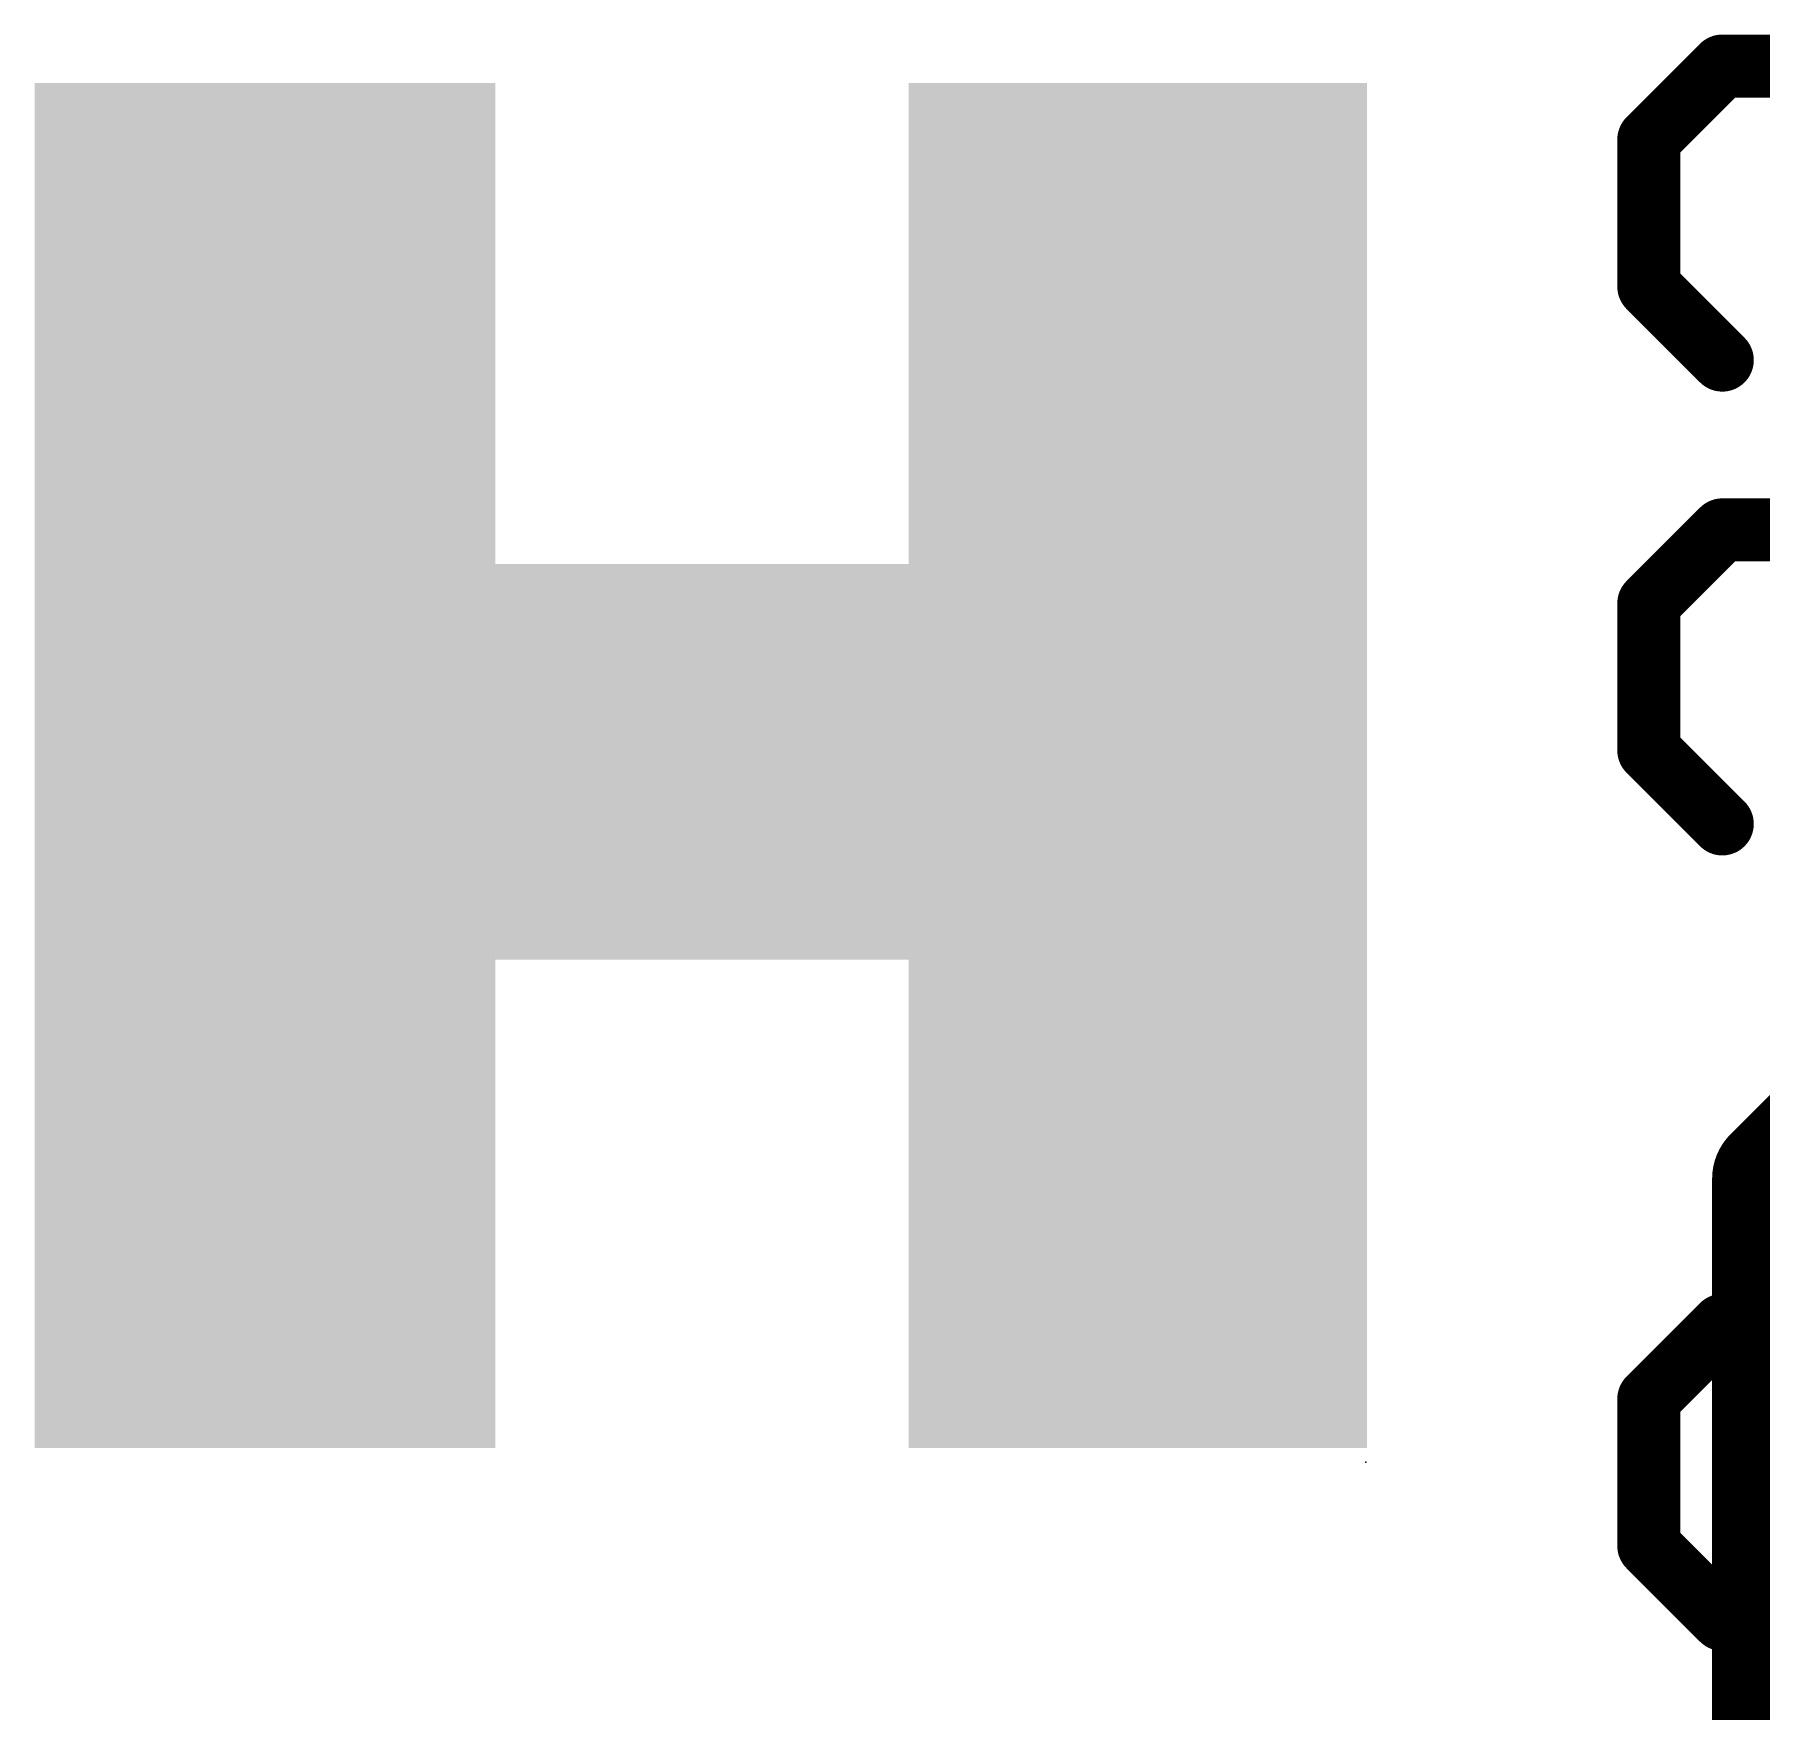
# Model space of a CAD drawing. Extents: x -8.2 to 30.2, y -5.3 to 52.8.
# Drawn here: x 18.905 to 22.388, y 38.613 to 41.995 of the extents above; entities that cross this region are included whole.
import ezdxf

# ---------------------------------------------------------------- set-up
doc = ezdxf.new("R2010")
doc.units = 0
for name, color, linetype in [('1', 12, 'CONTINUOUS'), ('21', 40, 'CONTINUOUS'), ('22', 6, 'CONTINUOUS'), ('24', 53, 'CONTINUOUS')]:
    doc.layers.add(name, color=color, linetype=linetype)

# ---------------------------------------------------------------- blocks, each defined once
blk = doc.blocks.new('RECT')
blk.add_solid([(-0.5, -0.5), (0.5, -0.5), (-0.5, 0.5), (0.5, 0.5)])

msp = doc.modelspace()

# ---------------------------------------------------------------- linework, layer by layer
at = {"layer": '1', "const_width": 0.254}
for points in [[(24.003, 41.275), (22.4155, 39.6875)], [(22.4155, 35.2425), (22.4155, 39.6875)]]:
    msp.add_lwpolyline(points, dxfattribs=at)
at = {"layer": '1', "const_width": 0.127}
for points in [[(22.479, 39.6875, 1), (22.352, 39.6875)], [(22.3706, 39.7324, 1), (22.4604, 39.6426)]]:
    msp.add_lwpolyline(points, format="xyb", dxfattribs=at)
at = {"layer": '21', "const_width": 0.127}
for points in [[(22.1607, 41.7834), (22.309, 41.9317)], [(22.309, 41.9317), (22.4573, 41.9317)], [(22.1607, 41.4868), (22.1607, 41.7834)], [(22.309, 41.3385), (22.1607, 41.4868)], [(22.309, 40.9962), (22.1607, 40.8479)], [(22.4573, 40.9962), (22.309, 40.9962)], [(22.1607, 40.8479), (22.1607, 40.5513)], [(22.1607, 40.5513), (22.309, 40.403)], [(22.309, 39.3917), (22.1607, 39.2434)], [(22.4573, 39.3917), (22.309, 39.3917)], [(22.1607, 39.2434), (22.1607, 38.9468)], [(22.1607, 38.9468), (22.309, 38.7985)]]:
    msp.add_lwpolyline(points, dxfattribs=at)
at = {"layer": '21', "const_width": 0.0635}
for points in [[(22.309, 41.9634, 1), (22.309, 41.8999)], [(22.3315, 41.9092, 1), (22.2866, 41.9541)], [(22.1925, 41.7834, 1), (22.129, 41.7834)], [(22.1383, 41.8058, 1), (22.1832, 41.7609)], [(22.1832, 41.5092, 1), (22.1383, 41.4643)], [(22.129, 41.4868, 1), (22.1925, 41.4868)], [(22.2866, 41.316, 1), (22.3315, 41.361)], [(22.309, 41.0279, 1), (22.309, 40.9644)], [(22.3315, 40.9737, 1), (22.2866, 41.0186)], [(22.1925, 40.8479, 1), (22.129, 40.8479)], [(22.1383, 40.8703, 1), (22.1832, 40.8254)], [(22.1832, 40.5737, 1), (22.1383, 40.5288)], [(22.129, 40.5513, 1), (22.1925, 40.5513)], [(22.2866, 40.3805, 1), (22.3315, 40.4254)], [(22.309, 39.4234, 1), (22.309, 39.3599)], [(22.3315, 39.3692, 1), (22.2866, 39.4141)], [(22.1925, 39.2434, 1), (22.129, 39.2434)], [(22.1383, 39.2658, 1), (22.1832, 39.2209)], [(22.1832, 38.9692, 1), (22.1383, 38.9243)], [(22.129, 38.9468, 1), (22.1925, 38.9468)], [(22.2866, 38.776, 1), (22.3315, 38.821)]]:
    msp.add_lwpolyline(points, format="xyb", dxfattribs=at)
at = {"layer": '24'}
msp.add_point((21.59, 39.116), dxfattribs=at)

# ---------------------------------------------------------------- block references
at = {"layer": '22', "yscale": 0.0051, "rotation": 180}
for p, xscale in [((19.37, 41.8948), 0.9296), ((19.37, 41.8897), 0.9296), ((19.37, 41.8846), 0.9296), ((19.37, 41.8795), 0.9296), ((19.37, 41.8744), 0.9296), ((19.37, 41.8694), 0.9296), ((19.37, 41.8643), 0.9296), ((21.1303, 41.8948), 0.9246), ((21.1303, 41.8897), 0.9246), ((21.1303, 41.8846), 0.9246), ((21.1303, 41.8795), 0.9246), ((21.1303, 41.8744), 0.9246), ((21.1303, 41.8694), 0.9246), ((21.1303, 41.8643), 0.9246), ((19.37, 41.8592), 0.9296), ((19.37, 41.8541), 0.9296), ((19.37, 41.849), 0.9296), ((19.37, 41.844), 0.9296), ((19.37, 41.8389), 0.9296), ((19.37, 41.8338), 0.9296), ((19.37, 41.8287), 0.9296), ((21.1303, 41.8592), 0.9246), ((21.1303, 41.8541), 0.9246), ((21.1303, 41.849), 0.9246), ((21.1303, 41.844), 0.9246), ((21.1303, 41.8389), 0.9246), ((21.1303, 41.8338), 0.9246), ((21.1303, 41.8287), 0.9246), ((19.37, 41.8236), 0.9296), ((19.37, 41.8186), 0.9296), ((19.37, 41.8135), 0.9296), ((19.37, 41.8084), 0.9296), ((19.37, 41.8033), 0.9296), ((19.37, 41.7982), 0.9296), ((19.37, 41.7932), 0.9296), ((21.1303, 41.8236), 0.9246), ((21.1303, 41.8186), 0.9246), ((21.1303, 41.8135), 0.9246), ((21.1303, 41.8084), 0.9246), ((21.1303, 41.8033), 0.9246), ((21.1303, 41.7982), 0.9246), ((21.1303, 41.7932), 0.9246), ((19.37, 41.7881), 0.9296), ((19.37, 41.783), 0.9296), ((19.37, 41.7779), 0.9296), ((19.37, 41.7728), 0.9296), ((19.37, 41.7678), 0.9296), ((19.37, 41.7627), 0.9296), ((19.37, 41.7576), 0.9296), ((21.1303, 41.7881), 0.9246), ((21.1303, 41.783), 0.9246), ((21.1303, 41.7779), 0.9246), ((21.1303, 41.7728), 0.9246), ((21.1303, 41.7678), 0.9246), ((21.1303, 41.7627), 0.9246), ((21.1303, 41.7576), 0.9246), ((19.37, 41.7525), 0.9296), ((19.37, 41.7474), 0.9296), ((19.37, 41.7424), 0.9296), ((19.37, 41.7373), 0.9296), ((19.37, 41.7322), 0.9296), ((19.37, 41.7271), 0.9296), ((19.37, 41.722), 0.9296), ((21.1303, 41.7525), 0.9246), ((21.1303, 41.7474), 0.9246), ((21.1303, 41.7424), 0.9246), ((21.1303, 41.7373), 0.9246), ((21.1303, 41.7322), 0.9246), ((21.1303, 41.7271), 0.9246), ((21.1303, 41.722), 0.9246), ((19.37, 41.717), 0.9296), ((19.37, 41.7119), 0.9296), ((19.37, 41.7068), 0.9296), ((19.37, 41.7017), 0.9296), ((19.37, 41.6966), 0.9296), ((19.37, 41.6916), 0.9296), ((21.1303, 41.717), 0.9246), ((21.1303, 41.7119), 0.9246), ((21.1303, 41.7068), 0.9246), ((21.1303, 41.7017), 0.9246), ((21.1303, 41.6966), 0.9246), ((21.1303, 41.6916), 0.9246), ((19.37, 41.6865), 0.9296), ((19.37, 41.6814), 0.9296), ((19.37, 41.6763), 0.9296), ((19.37, 41.6712), 0.9296), ((19.37, 41.6662), 0.9296), ((19.37, 41.6611), 0.9296), ((19.37, 41.656), 0.9296), ((21.1303, 41.6865), 0.9246), ((21.1303, 41.6814), 0.9246), ((21.1303, 41.6763), 0.9246), ((21.1303, 41.6712), 0.9246), ((21.1303, 41.6662), 0.9246), ((21.1303, 41.6611), 0.9246), ((21.1303, 41.656), 0.9246), ((19.37, 41.6509), 0.9296), ((19.37, 41.6458), 0.9296), ((19.37, 41.6408), 0.9296), ((19.37, 41.6357), 0.9296), ((19.37, 41.6306), 0.9296), ((19.37, 41.6255), 0.9296), ((19.37, 41.6204), 0.9296), ((21.1303, 41.6509), 0.9246), ((21.1303, 41.6458), 0.9246), ((21.1303, 41.6408), 0.9246), ((21.1303, 41.6357), 0.9246), ((21.1303, 41.6306), 0.9246), ((21.1303, 41.6255), 0.9246), ((21.1303, 41.6204), 0.9246), ((19.37, 41.6154), 0.9296), ((19.37, 41.6103), 0.9296), ((19.37, 41.6052), 0.9296), ((19.37, 41.6001), 0.9296), ((19.37, 41.595), 0.9296), ((19.37, 41.59), 0.9296), ((19.37, 41.5849), 0.9296), ((21.1303, 41.6154), 0.9246), ((21.1303, 41.6103), 0.9246), ((21.1303, 41.6052), 0.9246), ((21.1303, 41.6001), 0.9246), ((21.1303, 41.595), 0.9246), ((21.1303, 41.59), 0.9246), ((21.1303, 41.5849), 0.9246), ((19.37, 41.5798), 0.9296), ((19.37, 41.5747), 0.9296), ((19.37, 41.5696), 0.9296), ((19.37, 41.5646), 0.9296), ((19.37, 41.5595), 0.9296), ((19.37, 41.5544), 0.9296), ((19.37, 41.5493), 0.9296), ((21.1303, 41.5798), 0.9246), ((21.1303, 41.5747), 0.9246), ((21.1303, 41.5696), 0.9246), ((21.1303, 41.5646), 0.9246), ((21.1303, 41.5595), 0.9246), ((21.1303, 41.5544), 0.9246), ((21.1303, 41.5493), 0.9246), ((19.37, 41.5442), 0.9296), ((19.37, 41.5392), 0.9296), ((19.37, 41.5341), 0.9296), ((19.37, 41.529), 0.9296), ((19.37, 41.5239), 0.9296), ((19.37, 41.5188), 0.9296), ((19.37, 41.5138), 0.9296), ((21.1303, 41.5442), 0.9246), ((21.1303, 41.5392), 0.9246), ((21.1303, 41.5341), 0.9246), ((21.1303, 41.529), 0.9246), ((21.1303, 41.5239), 0.9246), ((21.1303, 41.5188), 0.9246), ((21.1303, 41.5138), 0.9246), ((19.37, 41.5087), 0.9296), ((19.37, 41.5036), 0.9296), ((19.37, 41.4985), 0.9296), ((19.37, 41.4934), 0.9296), ((19.37, 41.4884), 0.9296), ((19.37, 41.4833), 0.9296), ((19.37, 41.4782), 0.9296), ((21.1303, 41.5087), 0.9246), ((21.1303, 41.5036), 0.9246), ((21.1303, 41.4985), 0.9246), ((21.1303, 41.4934), 0.9246), ((21.1303, 41.4884), 0.9246), ((21.1303, 41.4833), 0.9246), ((21.1303, 41.4782), 0.9246), ((19.37, 41.4731), 0.9296), ((19.37, 41.468), 0.9296), ((19.37, 41.463), 0.9296), ((19.37, 41.4579), 0.9296), ((19.37, 41.4528), 0.9296), ((19.37, 41.4477), 0.9296), ((21.1303, 41.4731), 0.9246), ((21.1303, 41.468), 0.9246), ((21.1303, 41.463), 0.9246), ((21.1303, 41.4579), 0.9246), ((21.1303, 41.4528), 0.9246), ((21.1303, 41.4477), 0.9246), ((19.37, 41.4426), 0.9296), ((19.37, 41.4376), 0.9296), ((19.37, 41.4325), 0.9296), ((19.37, 41.4274), 0.9296), ((19.37, 41.4223), 0.9296), ((19.37, 41.4172), 0.9296), ((19.37, 41.4122), 0.9296), ((21.1303, 41.4426), 0.9246), ((21.1303, 41.4376), 0.9246), ((21.1303, 41.4325), 0.9246), ((21.1303, 41.4274), 0.9246), ((21.1303, 41.4223), 0.9246), ((21.1303, 41.4172), 0.9246), ((21.1303, 41.4122), 0.9246), ((19.37, 41.4071), 0.9296), ((19.37, 41.402), 0.9296), ((19.37, 41.3969), 0.9296), ((19.37, 41.3918), 0.9296), ((19.37, 41.3868), 0.9296), ((19.37, 41.3817), 0.9296), ((19.37, 41.3766), 0.9296), ((21.1303, 41.4071), 0.9246), ((21.1303, 41.402), 0.9246), ((21.1303, 41.3969), 0.9246), ((21.1303, 41.3918), 0.9246), ((21.1303, 41.3868), 0.9246), ((21.1303, 41.3817), 0.9246), ((21.1303, 41.3766), 0.9246), ((19.37, 41.3715), 0.9296), ((19.37, 41.3664), 0.9296), ((19.37, 41.3614), 0.9296), ((19.37, 41.3563), 0.9296), ((19.37, 41.3512), 0.9296), ((19.37, 41.3461), 0.9296), ((19.37, 41.341), 0.9296), ((21.1303, 41.3715), 0.9246), ((21.1303, 41.3664), 0.9246), ((21.1303, 41.3614), 0.9246), ((21.1303, 41.3563), 0.9246), ((21.1303, 41.3512), 0.9246), ((21.1303, 41.3461), 0.9246), ((21.1303, 41.341), 0.9246), ((19.37, 41.336), 0.9296), ((19.37, 41.3309), 0.9296), ((19.37, 41.3258), 0.9296), ((19.37, 41.3207), 0.9296), ((19.37, 41.3156), 0.9296), ((19.37, 41.3106), 0.9296), ((19.37, 41.3055), 0.9296), ((21.1303, 41.336), 0.9246), ((21.1303, 41.3309), 0.9246), ((21.1303, 41.3258), 0.9246), ((21.1303, 41.3207), 0.9246), ((21.1303, 41.3156), 0.9246), ((21.1303, 41.3106), 0.9246), ((21.1303, 41.3055), 0.9246), ((19.37, 41.3004), 0.9296), ((19.37, 41.2953), 0.9296), ((19.37, 41.2902), 0.9296), ((19.37, 41.2852), 0.9296), ((19.37, 41.2801), 0.9296), ((19.37, 41.275), 0.9296), ((19.37, 41.2699), 0.9296), ((21.1303, 41.3004), 0.9246), ((21.1303, 41.2953), 0.9246), ((21.1303, 41.2902), 0.9246), ((21.1303, 41.2852), 0.9246), ((21.1303, 41.2801), 0.9246), ((21.1303, 41.275), 0.9246), ((21.1303, 41.2699), 0.9246), ((19.37, 41.2648), 0.9296), ((19.37, 41.2598), 0.9296), ((19.37, 41.2547), 0.9296), ((19.37, 41.2496), 0.9296), ((19.37, 41.2445), 0.9296), ((19.37, 41.2394), 0.9296), ((19.37, 41.2344), 0.9296), ((21.1303, 41.2648), 0.9246), ((21.1303, 41.2598), 0.9246), ((21.1303, 41.2547), 0.9246), ((21.1303, 41.2496), 0.9246), ((21.1303, 41.2445), 0.9246), ((21.1303, 41.2394), 0.9246), ((21.1303, 41.2344), 0.9246), ((19.37, 41.2293), 0.9296), ((19.37, 41.2242), 0.9296), ((19.37, 41.2191), 0.9296), ((19.37, 41.214), 0.9296), ((19.37, 41.209), 0.9296), ((19.37, 41.2039), 0.9296), ((21.1303, 41.2293), 0.9246), ((21.1303, 41.2242), 0.9246), ((21.1303, 41.2191), 0.9246), ((21.1303, 41.214), 0.9246), ((21.1303, 41.209), 0.9246), ((21.1303, 41.2039), 0.9246), ((19.37, 41.1988), 0.9296), ((19.37, 41.1937), 0.9296), ((19.37, 41.1886), 0.9296), ((19.37, 41.1836), 0.9296), ((19.37, 41.1785), 0.9296), ((19.37, 41.1734), 0.9296), ((19.37, 41.1683), 0.9296), ((21.1303, 41.1988), 0.9246), ((21.1303, 41.1937), 0.9246), ((21.1303, 41.1886), 0.9246), ((21.1303, 41.1836), 0.9246), ((21.1303, 41.1785), 0.9246), ((21.1303, 41.1734), 0.9246), ((21.1303, 41.1683), 0.9246), ((19.37, 41.1632), 0.9296), ((19.37, 41.1582), 0.9296), ((19.37, 41.1531), 0.9296), ((19.37, 41.148), 0.9296), ((19.37, 41.1429), 0.9296), ((19.37, 41.1378), 0.9296), ((19.37, 41.1328), 0.9296), ((21.1303, 41.1632), 0.9246), ((21.1303, 41.1582), 0.9246), ((21.1303, 41.1531), 0.9246), ((21.1303, 41.148), 0.9246), ((21.1303, 41.1429), 0.9246), ((21.1303, 41.1378), 0.9246), ((21.1303, 41.1328), 0.9246), ((19.37, 41.1277), 0.9296), ((19.37, 41.1226), 0.9296), ((19.37, 41.1175), 0.9296), ((19.37, 41.1124), 0.9296), ((19.37, 41.1074), 0.9296), ((19.37, 41.1023), 0.9296), ((19.37, 41.0972), 0.9296), ((21.1303, 41.1277), 0.9246), ((21.1303, 41.1226), 0.9246), ((21.1303, 41.1175), 0.9246), ((21.1303, 41.1124), 0.9246), ((21.1303, 41.1074), 0.9246), ((21.1303, 41.1023), 0.9246), ((21.1303, 41.0972), 0.9246), ((19.37, 41.0921), 0.9296), ((19.37, 41.087), 0.9296), ((19.37, 41.082), 0.9296), ((19.37, 41.0769), 0.9296), ((19.37, 41.0718), 0.9296), ((19.37, 41.0667), 0.9296), ((19.37, 41.0616), 0.9296), ((21.1303, 41.0921), 0.9246), ((21.1303, 41.087), 0.9246), ((21.1303, 41.082), 0.9246), ((21.1303, 41.0769), 0.9246), ((21.1303, 41.0718), 0.9246), ((21.1303, 41.0667), 0.9246), ((21.1303, 41.0616), 0.9246), ((19.37, 41.0566), 0.9296), ((19.37, 41.0515), 0.9296), ((19.37, 41.0464), 0.9296), ((19.37, 41.0413), 0.9296), ((19.37, 41.0362), 0.9296), ((19.37, 41.0312), 0.9296), ((19.37, 41.0261), 0.9296), ((21.1303, 41.0566), 0.9246), ((21.1303, 41.0515), 0.9246), ((21.1303, 41.0464), 0.9246), ((21.1303, 41.0413), 0.9246), ((21.1303, 41.0362), 0.9246), ((21.1303, 41.0312), 0.9246), ((21.1303, 41.0261), 0.9246), ((19.37, 41.021), 0.9296), ((19.37, 41.0159), 0.9296), ((19.37, 41.0108), 0.9296), ((19.37, 41.0058), 0.9296), ((19.37, 41.0007), 0.9296), ((19.37, 40.9956), 0.9296), ((19.37, 40.9905), 0.9296), ((21.1303, 41.021), 0.9246), ((21.1303, 41.0159), 0.9246), ((21.1303, 41.0108), 0.9246), ((21.1303, 41.0058), 0.9246), ((21.1303, 41.0007), 0.9246), ((21.1303, 40.9956), 0.9246), ((21.1303, 40.9905), 0.9246), ((19.37, 40.9854), 0.9296), ((19.37, 40.9804), 0.9296), ((19.37, 40.9753), 0.9296), ((19.37, 40.9702), 0.9296), ((19.37, 40.9651), 0.9296), ((19.37, 40.96), 0.9296), ((21.1303, 40.9854), 0.9246), ((21.1303, 40.9804), 0.9246), ((21.1303, 40.9753), 0.9246), ((21.1303, 40.9702), 0.9246), ((21.1303, 40.9651), 0.9246), ((21.1303, 40.96), 0.9246), ((19.37, 40.955), 0.9296), ((19.37, 40.9499), 0.9296), ((19.37, 40.9448), 0.9296), ((19.37, 40.9397), 0.9296), ((19.37, 40.9346), 0.9296), ((19.37, 40.9296), 0.9296), ((20.2489, 40.9245), 2.6873), ((21.1303, 40.955), 0.9246), ((21.1303, 40.9499), 0.9246), ((21.1303, 40.9448), 0.9246), ((21.1303, 40.9397), 0.9246), ((21.1303, 40.9346), 0.9246), ((21.1303, 40.9296), 0.9246), ((20.2489, 40.9194), 2.6873), ((20.2489, 40.9143), 2.6873), ((20.2489, 40.9092), 2.6873), ((20.2489, 40.9042), 2.6873), ((20.2489, 40.8991), 2.6873), ((20.2489, 40.894), 2.6873), ((20.2489, 40.8889), 2.6873), ((20.2489, 40.8838), 2.6873), ((20.2489, 40.8788), 2.6873), ((20.2489, 40.8737), 2.6873), ((20.2489, 40.8686), 2.6873), ((20.2489, 40.8635), 2.6873), ((20.2489, 40.8584), 2.6873), ((20.2489, 40.8534), 2.6873), ((20.2489, 40.8483), 2.6873), ((20.2489, 40.8432), 2.6873), ((20.2489, 40.8381), 2.6873), ((20.2489, 40.833), 2.6873), ((20.2489, 40.828), 2.6873), ((20.2489, 40.8229), 2.6873), ((20.2489, 40.8178), 2.6873), ((20.2489, 40.8127), 2.6873), ((20.2489, 40.8076), 2.6873), ((20.2489, 40.8026), 2.6873), ((20.2489, 40.7975), 2.6873), ((20.2489, 40.7924), 2.6873), ((20.2489, 40.7873), 2.6873), ((20.2489, 40.7822), 2.6873), ((20.2489, 40.7772), 2.6873), ((20.2489, 40.7721), 2.6873), ((20.2489, 40.767), 2.6873), ((20.2489, 40.7619), 2.6873), ((20.2489, 40.7568), 2.6873), ((20.2489, 40.7518), 2.6873), ((20.2489, 40.7467), 2.6873), ((20.2489, 40.7416), 2.6873), ((20.2489, 40.7365), 2.6873), ((20.2489, 40.7314), 2.6873), ((20.2489, 40.7264), 2.6873), ((20.2489, 40.7213), 2.6873), ((20.2489, 40.7162), 2.6873), ((20.2489, 40.7111), 2.6873), ((20.2489, 40.706), 2.6873), ((20.2489, 40.701), 2.6873), ((20.2489, 40.6959), 2.6873), ((20.2489, 40.6908), 2.6873), ((20.2489, 40.6857), 2.6873), ((20.2489, 40.6806), 2.6873), ((20.2489, 40.6756), 2.6873), ((20.2489, 40.6705), 2.6873), ((20.2489, 40.6654), 2.6873), ((20.2489, 40.6603), 2.6873), ((20.2489, 40.6552), 2.6873), ((20.2489, 40.6502), 2.6873), ((20.2489, 40.6451), 2.6873), ((20.2489, 40.64), 2.6873), ((20.2489, 40.6349), 2.6873), ((20.2489, 40.6298), 2.6873), ((20.2489, 40.6248), 2.6873), ((20.2489, 40.6197), 2.6873), ((20.2489, 40.6146), 2.6873), ((20.2489, 40.6095), 2.6873), ((20.2489, 40.6044), 2.6873), ((20.2489, 40.5994), 2.6873), ((20.2489, 40.5943), 2.6873), ((20.2489, 40.5892), 2.6873), ((20.2489, 40.5841), 2.6873), ((20.2489, 40.579), 2.6873), ((20.2489, 40.574), 2.6873), ((20.2489, 40.5689), 2.6873), ((20.2489, 40.5638), 2.6873), ((20.2489, 40.5587), 2.6873), ((20.2489, 40.5536), 2.6873), ((20.2489, 40.5486), 2.6873), ((20.2489, 40.5435), 2.6873), ((20.2489, 40.5384), 2.6873), ((20.2489, 40.5333), 2.6873), ((20.2489, 40.5282), 2.6873), ((20.2489, 40.5232), 2.6873), ((20.2489, 40.5181), 2.6873), ((20.2489, 40.513), 2.6873), ((20.2489, 40.5079), 2.6873), ((20.2489, 40.5028), 2.6873), ((20.2489, 40.4978), 2.6873), ((20.2489, 40.4927), 2.6873), ((20.2489, 40.4876), 2.6873), ((20.2489, 40.4825), 2.6873), ((20.2489, 40.4774), 2.6873), ((20.2489, 40.4724), 2.6873), ((20.2489, 40.4673), 2.6873), ((20.2489, 40.4622), 2.6873), ((20.2489, 40.4571), 2.6873), ((20.2489, 40.452), 2.6873), ((20.2489, 40.447), 2.6873), ((20.2489, 40.4419), 2.6873), ((20.2489, 40.4368), 2.6873), ((20.2489, 40.4317), 2.6873), ((20.2489, 40.4266), 2.6873), ((20.2489, 40.4216), 2.6873), ((20.2489, 40.4165), 2.6873), ((20.2489, 40.4114), 2.6873), ((20.2489, 40.4063), 2.6873), ((20.2489, 40.4012), 2.6873), ((20.2489, 40.3962), 2.6873), ((20.2489, 40.3911), 2.6873), ((20.2489, 40.386), 2.6873), ((20.2489, 40.3809), 2.6873), ((20.2489, 40.3758), 2.6873), ((20.2489, 40.3708), 2.6873), ((20.2489, 40.3657), 2.6873), ((20.2489, 40.3606), 2.6873), ((20.2489, 40.3555), 2.6873), ((20.2489, 40.3504), 2.6873), ((20.2489, 40.3454), 2.6873), ((20.2489, 40.3403), 2.6873), ((20.2489, 40.3352), 2.6873), ((20.2489, 40.3301), 2.6873), ((20.2489, 40.325), 2.6873), ((20.2489, 40.32), 2.6873), ((20.2489, 40.3149), 2.6873), ((20.2489, 40.3098), 2.6873), ((20.2489, 40.3047), 2.6873), ((20.2489, 40.2996), 2.6873), ((20.2489, 40.2946), 2.6873), ((20.2489, 40.2895), 2.6873), ((20.2489, 40.2844), 2.6873), ((20.2489, 40.2793), 2.6873), ((20.2489, 40.2742), 2.6873), ((20.2489, 40.2692), 2.6873), ((20.2489, 40.2641), 2.6873), ((20.2489, 40.259), 2.6873), ((20.2489, 40.2539), 2.6873), ((20.2489, 40.2488), 2.6873), ((20.2489, 40.2438), 2.6873), ((20.2489, 40.2387), 2.6873), ((20.2489, 40.2336), 2.6873), ((20.2489, 40.2285), 2.6873), ((20.2489, 40.2234), 2.6873), ((20.2489, 40.2184), 2.6873), ((20.2489, 40.2133), 2.6873), ((20.2489, 40.2082), 2.6873), ((20.2489, 40.2031), 2.6873), ((20.2489, 40.198), 2.6873), ((20.2489, 40.193), 2.6873), ((20.2489, 40.1879), 2.6873), ((20.2489, 40.1828), 2.6873), ((20.2489, 40.1777), 2.6873), ((20.2489, 40.1726), 2.6873), ((20.2489, 40.1676), 2.6873), ((20.2489, 40.1625), 2.6873), ((20.2489, 40.1574), 2.6873), ((20.2489, 40.1523), 2.6873), ((20.2489, 40.1472), 2.6873), ((20.2489, 40.1422), 2.6873), ((20.2489, 40.1371), 2.6873), ((20.2489, 40.132), 2.6873), ((19.37, 40.1269), 0.9296), ((19.37, 40.1218), 0.9296), ((21.1303, 40.1269), 0.9246), ((21.1303, 40.1218), 0.9246), ((19.37, 40.1168), 0.9296), ((19.37, 40.1117), 0.9296), ((19.37, 40.1066), 0.9296), ((19.37, 40.1015), 0.9296), ((19.37, 40.0964), 0.9296), ((19.37, 40.0914), 0.9296), ((19.37, 40.0863), 0.9296), ((21.1303, 40.1168), 0.9246), ((21.1303, 40.1117), 0.9246), ((21.1303, 40.1066), 0.9246), ((21.1303, 40.1015), 0.9246), ((21.1303, 40.0964), 0.9246), ((21.1303, 40.0914), 0.9246), ((21.1303, 40.0863), 0.9246), ((19.37, 40.0812), 0.9296), ((19.37, 40.0761), 0.9296), ((19.37, 40.071), 0.9296), ((19.37, 40.066), 0.9296), ((19.37, 40.0609), 0.9296), ((19.37, 40.0558), 0.9296), ((19.37, 40.0507), 0.9296), ((21.1303, 40.0812), 0.9246), ((21.1303, 40.0761), 0.9246), ((21.1303, 40.071), 0.9246), ((21.1303, 40.066), 0.9246), ((21.1303, 40.0609), 0.9246), ((21.1303, 40.0558), 0.9246), ((21.1303, 40.0507), 0.9246), ((19.37, 40.0456), 0.9296), ((19.37, 40.0406), 0.9296), ((19.37, 40.0355), 0.9296), ((19.37, 40.0304), 0.9296), ((19.37, 40.0253), 0.9296), ((19.37, 40.0202), 0.9296), ((19.37, 40.0152), 0.9296), ((21.1303, 40.0456), 0.9246), ((21.1303, 40.0406), 0.9246), ((21.1303, 40.0355), 0.9246), ((21.1303, 40.0304), 0.9246), ((21.1303, 40.0253), 0.9246), ((21.1303, 40.0202), 0.9246), ((21.1303, 40.0152), 0.9246), ((19.37, 40.0101), 0.9296), ((19.37, 40.005), 0.9296), ((19.37, 39.9999), 0.9296), ((19.37, 39.9948), 0.9296), ((19.37, 39.9898), 0.9296), ((19.37, 39.9847), 0.9296), ((21.1303, 40.0101), 0.9246), ((21.1303, 40.005), 0.9246), ((21.1303, 39.9999), 0.9246), ((21.1303, 39.9948), 0.9246), ((21.1303, 39.9898), 0.9246), ((21.1303, 39.9847), 0.9246), ((19.37, 39.9796), 0.9296), ((19.37, 39.9745), 0.9296), ((19.37, 39.9694), 0.9296), ((19.37, 39.9644), 0.9296), ((19.37, 39.9593), 0.9296), ((19.37, 39.9542), 0.9296), ((19.37, 39.9491), 0.9296), ((21.1303, 39.9796), 0.9246), ((21.1303, 39.9745), 0.9246), ((21.1303, 39.9694), 0.9246), ((21.1303, 39.9644), 0.9246), ((21.1303, 39.9593), 0.9246), ((21.1303, 39.9542), 0.9246), ((21.1303, 39.9491), 0.9246), ((19.37, 39.944), 0.9296), ((19.37, 39.939), 0.9296), ((19.37, 39.9339), 0.9296), ((19.37, 39.9288), 0.9296), ((19.37, 39.9237), 0.9296), ((19.37, 39.9186), 0.9296), ((19.37, 39.9136), 0.9296), ((21.1303, 39.944), 0.9246), ((21.1303, 39.939), 0.9246), ((21.1303, 39.9339), 0.9246), ((21.1303, 39.9288), 0.9246), ((21.1303, 39.9237), 0.9246), ((21.1303, 39.9186), 0.9246), ((21.1303, 39.9136), 0.9246), ((19.37, 39.9085), 0.9296), ((19.37, 39.9034), 0.9296), ((19.37, 39.8983), 0.9296), ((19.37, 39.8932), 0.9296), ((19.37, 39.8882), 0.9296), ((19.37, 39.8831), 0.9296), ((19.37, 39.878), 0.9296), ((21.1303, 39.9085), 0.9246), ((21.1303, 39.9034), 0.9246), ((21.1303, 39.8983), 0.9246), ((21.1303, 39.8932), 0.9246), ((21.1303, 39.8882), 0.9246), ((21.1303, 39.8831), 0.9246), ((21.1303, 39.878), 0.9246), ((19.37, 39.8729), 0.9296), ((19.37, 39.8678), 0.9296), ((19.37, 39.8628), 0.9296), ((19.37, 39.8577), 0.9296), ((19.37, 39.8526), 0.9296), ((19.37, 39.8475), 0.9296), ((19.37, 39.8424), 0.9296), ((21.1303, 39.8729), 0.9246), ((21.1303, 39.8678), 0.9246), ((21.1303, 39.8628), 0.9246), ((21.1303, 39.8577), 0.9246), ((21.1303, 39.8526), 0.9246), ((21.1303, 39.8475), 0.9246), ((21.1303, 39.8424), 0.9246), ((19.37, 39.8374), 0.9296), ((19.37, 39.8323), 0.9296), ((19.37, 39.8272), 0.9296), ((19.37, 39.8221), 0.9296), ((19.37, 39.817), 0.9296), ((19.37, 39.812), 0.9296), ((19.37, 39.8069), 0.9296), ((21.1303, 39.8374), 0.9246), ((21.1303, 39.8323), 0.9246), ((21.1303, 39.8272), 0.9246), ((21.1303, 39.8221), 0.9246), ((21.1303, 39.817), 0.9246), ((21.1303, 39.812), 0.9246), ((21.1303, 39.8069), 0.9246), ((19.37, 39.8018), 0.9296), ((19.37, 39.7967), 0.9296), ((19.37, 39.7916), 0.9296), ((19.37, 39.7866), 0.9296), ((19.37, 39.7815), 0.9296), ((19.37, 39.7764), 0.9296), ((21.1303, 39.8018), 0.9246), ((21.1303, 39.7967), 0.9246), ((21.1303, 39.7916), 0.9246), ((21.1303, 39.7866), 0.9246), ((21.1303, 39.7815), 0.9246), ((21.1303, 39.7764), 0.9246), ((19.37, 39.7713), 0.9296), ((19.37, 39.7662), 0.9296), ((19.37, 39.7612), 0.9296), ((19.37, 39.7561), 0.9296), ((19.37, 39.751), 0.9296), ((19.37, 39.7459), 0.9296), ((19.37, 39.7408), 0.9296), ((21.1303, 39.7713), 0.9246), ((21.1303, 39.7662), 0.9246), ((21.1303, 39.7612), 0.9246), ((21.1303, 39.7561), 0.9246), ((21.1303, 39.751), 0.9246), ((21.1303, 39.7459), 0.9246), ((21.1303, 39.7408), 0.9246), ((19.37, 39.7358), 0.9296), ((19.37, 39.7307), 0.9296), ((19.37, 39.7256), 0.9296), ((19.37, 39.7205), 0.9296), ((19.37, 39.7154), 0.9296), ((19.37, 39.7104), 0.9296), ((19.37, 39.7053), 0.9296), ((21.1303, 39.7358), 0.9246), ((21.1303, 39.7307), 0.9246), ((21.1303, 39.7256), 0.9246), ((21.1303, 39.7205), 0.9246), ((21.1303, 39.7154), 0.9246), ((21.1303, 39.7104), 0.9246), ((21.1303, 39.7053), 0.9246), ((19.37, 39.7002), 0.9296), ((19.37, 39.6951), 0.9296), ((19.37, 39.69), 0.9296), ((19.37, 39.685), 0.9296), ((19.37, 39.6799), 0.9296), ((19.37, 39.6748), 0.9296), ((19.37, 39.6697), 0.9296), ((21.1303, 39.7002), 0.9246), ((21.1303, 39.6951), 0.9246), ((21.1303, 39.69), 0.9246), ((21.1303, 39.685), 0.9246), ((21.1303, 39.6799), 0.9246), ((21.1303, 39.6748), 0.9246), ((21.1303, 39.6697), 0.9246), ((19.37, 39.6646), 0.9296), ((19.37, 39.6596), 0.9296), ((19.37, 39.6545), 0.9296), ((19.37, 39.6494), 0.9296), ((19.37, 39.6443), 0.9296), ((19.37, 39.6392), 0.9296), ((19.37, 39.6342), 0.9296), ((21.1303, 39.6646), 0.9246), ((21.1303, 39.6596), 0.9246), ((21.1303, 39.6545), 0.9246), ((21.1303, 39.6494), 0.9246), ((21.1303, 39.6443), 0.9246), ((21.1303, 39.6392), 0.9246), ((21.1303, 39.6342), 0.9246), ((19.37, 39.6291), 0.9296), ((19.37, 39.624), 0.9296), ((19.37, 39.6189), 0.9296), ((19.37, 39.6138), 0.9296), ((19.37, 39.6088), 0.9296), ((19.37, 39.6037), 0.9296), ((19.37, 39.5986), 0.9296), ((21.1303, 39.6291), 0.9246), ((21.1303, 39.624), 0.9246), ((21.1303, 39.6189), 0.9246), ((21.1303, 39.6138), 0.9246), ((21.1303, 39.6088), 0.9246), ((21.1303, 39.6037), 0.9246), ((21.1303, 39.5986), 0.9246), ((19.37, 39.5935), 0.9296), ((19.37, 39.5884), 0.9296), ((19.37, 39.5834), 0.9296), ((19.37, 39.5783), 0.9296), ((19.37, 39.5732), 0.9296), ((19.37, 39.5681), 0.9296), ((19.37, 39.563), 0.9296), ((21.1303, 39.5935), 0.9246), ((21.1303, 39.5884), 0.9246), ((21.1303, 39.5834), 0.9246), ((21.1303, 39.5783), 0.9246), ((21.1303, 39.5732), 0.9246), ((21.1303, 39.5681), 0.9246), ((21.1303, 39.563), 0.9246), ((19.37, 39.558), 0.9296), ((19.37, 39.5529), 0.9296), ((19.37, 39.5478), 0.9296), ((19.37, 39.5427), 0.9296), ((19.37, 39.5376), 0.9296), ((19.37, 39.5326), 0.9296), ((21.1303, 39.558), 0.9246), ((21.1303, 39.5529), 0.9246), ((21.1303, 39.5478), 0.9246), ((21.1303, 39.5427), 0.9246), ((21.1303, 39.5376), 0.9246), ((21.1303, 39.5326), 0.9246), ((19.37, 39.5275), 0.9296), ((19.37, 39.5224), 0.9296), ((19.37, 39.5173), 0.9296), ((19.37, 39.5122), 0.9296), ((19.37, 39.5072), 0.9296), ((19.37, 39.5021), 0.9296), ((19.37, 39.497), 0.9296), ((21.1303, 39.5275), 0.9246), ((21.1303, 39.5224), 0.9246), ((21.1303, 39.5173), 0.9246), ((21.1303, 39.5122), 0.9246), ((21.1303, 39.5072), 0.9246), ((21.1303, 39.5021), 0.9246), ((21.1303, 39.497), 0.9246), ((19.37, 39.4919), 0.9296), ((19.37, 39.4868), 0.9296), ((19.37, 39.4818), 0.9296), ((19.37, 39.4767), 0.9296), ((19.37, 39.4716), 0.9296), ((19.37, 39.4665), 0.9296), ((19.37, 39.4614), 0.9296), ((21.1303, 39.4919), 0.9246), ((21.1303, 39.4868), 0.9246), ((21.1303, 39.4818), 0.9246), ((21.1303, 39.4767), 0.9246), ((21.1303, 39.4716), 0.9246), ((21.1303, 39.4665), 0.9246), ((21.1303, 39.4614), 0.9246), ((19.37, 39.4564), 0.9296), ((19.37, 39.4513), 0.9296), ((19.37, 39.4462), 0.9296), ((19.37, 39.4411), 0.9296), ((19.37, 39.436), 0.9296), ((19.37, 39.431), 0.9296), ((19.37, 39.4259), 0.9296), ((21.1303, 39.4564), 0.9246), ((21.1303, 39.4513), 0.9246), ((21.1303, 39.4462), 0.9246), ((21.1303, 39.4411), 0.9246), ((21.1303, 39.436), 0.9246), ((21.1303, 39.431), 0.9246), ((21.1303, 39.4259), 0.9246), ((19.37, 39.4208), 0.9296), ((19.37, 39.4157), 0.9296), ((19.37, 39.4106), 0.9296), ((19.37, 39.4056), 0.9296), ((19.37, 39.4005), 0.9296), ((19.37, 39.3954), 0.9296), ((19.37, 39.3903), 0.9296), ((21.1303, 39.4208), 0.9246), ((21.1303, 39.4157), 0.9246), ((21.1303, 39.4106), 0.9246), ((21.1303, 39.4056), 0.9246), ((21.1303, 39.4005), 0.9246), ((21.1303, 39.3954), 0.9246), ((21.1303, 39.3903), 0.9246), ((19.37, 39.3852), 0.9296), ((19.37, 39.3802), 0.9296), ((19.37, 39.3751), 0.9296), ((19.37, 39.37), 0.9296), ((19.37, 39.3649), 0.9296), ((19.37, 39.3598), 0.9296), ((19.37, 39.3548), 0.9296), ((21.1303, 39.3852), 0.9246), ((21.1303, 39.3802), 0.9246), ((21.1303, 39.3751), 0.9246), ((21.1303, 39.37), 0.9246), ((21.1303, 39.3649), 0.9246), ((21.1303, 39.3598), 0.9246), ((21.1303, 39.3548), 0.9246), ((19.37, 39.3497), 0.9296), ((19.37, 39.3446), 0.9296), ((19.37, 39.3395), 0.9296), ((19.37, 39.3344), 0.9296), ((19.37, 39.3294), 0.9296), ((19.37, 39.3243), 0.9296), ((19.37, 39.3192), 0.9296), ((21.1303, 39.3497), 0.9246), ((21.1303, 39.3446), 0.9246), ((21.1303, 39.3395), 0.9246), ((21.1303, 39.3344), 0.9246), ((21.1303, 39.3294), 0.9246), ((21.1303, 39.3243), 0.9246), ((21.1303, 39.3192), 0.9246), ((19.37, 39.3141), 0.9296), ((19.37, 39.309), 0.9296), ((19.37, 39.304), 0.9296), ((19.37, 39.2989), 0.9296), ((19.37, 39.2938), 0.9296), ((19.37, 39.2887), 0.9296), ((21.1303, 39.3141), 0.9246), ((21.1303, 39.309), 0.9246), ((21.1303, 39.304), 0.9246), ((21.1303, 39.2989), 0.9246), ((21.1303, 39.2938), 0.9246), ((21.1303, 39.2887), 0.9246), ((19.37, 39.2836), 0.9296), ((19.37, 39.2786), 0.9296), ((19.37, 39.2735), 0.9296), ((19.37, 39.2684), 0.9296), ((19.37, 39.2633), 0.9296), ((19.37, 39.2582), 0.9296), ((19.37, 39.2532), 0.9296), ((21.1303, 39.2836), 0.9246), ((21.1303, 39.2786), 0.9246), ((21.1303, 39.2735), 0.9246), ((21.1303, 39.2684), 0.9246), ((21.1303, 39.2633), 0.9246), ((21.1303, 39.2582), 0.9246), ((21.1303, 39.2532), 0.9246), ((19.37, 39.2481), 0.9296), ((19.37, 39.243), 0.9296), ((19.37, 39.2379), 0.9296), ((19.37, 39.2328), 0.9296), ((19.37, 39.2278), 0.9296), ((19.37, 39.2227), 0.9296), ((19.37, 39.2176), 0.9296), ((21.1303, 39.2481), 0.9246), ((21.1303, 39.243), 0.9246), ((21.1303, 39.2379), 0.9246), ((21.1303, 39.2328), 0.9246), ((21.1303, 39.2278), 0.9246), ((21.1303, 39.2227), 0.9246), ((21.1303, 39.2176), 0.9246), ((19.37, 39.2125), 0.9296), ((19.37, 39.2074), 0.9296), ((19.37, 39.2024), 0.9296), ((19.37, 39.1973), 0.9296), ((19.37, 39.1922), 0.9296), ((19.37, 39.1871), 0.9296), ((19.37, 39.182), 0.9296), ((21.1303, 39.2125), 0.9246), ((21.1303, 39.2074), 0.9246), ((21.1303, 39.2024), 0.9246), ((21.1303, 39.1973), 0.9246), ((21.1303, 39.1922), 0.9246), ((21.1303, 39.1871), 0.9246), ((21.1303, 39.182), 0.9246), ((19.37, 39.177), 0.9296), ((19.37, 39.1719), 0.9296), ((19.37, 39.1668), 0.9296), ((19.37, 39.1617), 0.9296), ((19.37, 39.1566), 0.9296), ((19.37, 39.1516), 0.9296), ((19.37, 39.1465), 0.9296), ((21.1303, 39.177), 0.9246), ((21.1303, 39.1719), 0.9246), ((21.1303, 39.1668), 0.9246), ((21.1303, 39.1617), 0.9246), ((21.1303, 39.1566), 0.9246), ((21.1303, 39.1516), 0.9246), ((21.1303, 39.1465), 0.9246)]:
    msp.add_blockref('RECT', p, dxfattribs=dict(at, xscale=xscale))

doc.saveas('drawing.dxf')
